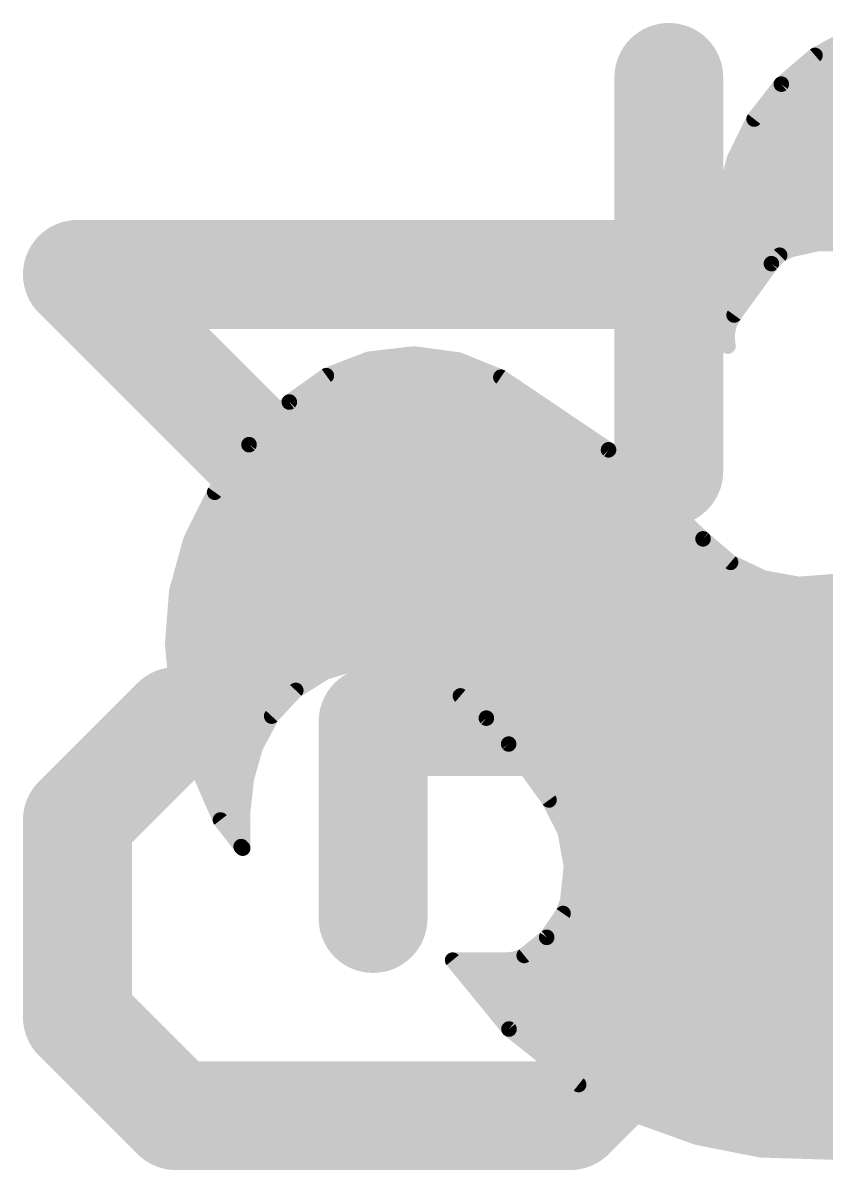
# Model space of a CAD drawing. Extents: x -3.8 to 12.8, y -11.4 to 17.9.
# Drawn here: x 7.111 to 8.423, y 5.728 to 7.602 of the extents above; entities that cross this region are included whole.
import ezdxf

# ---------------------------------------------------------------- set-up
doc = ezdxf.new("R2010")
doc.units = 0
doc.layers.add('21', color=41, linetype='CONTINUOUS')
doc.layers.add('22', color=40, linetype='CONTINUOUS')

msp = doc.modelspace()

# ---------------------------------------------------------------- linework, layer by layer
at = {"layer": '21', "const_width": 0.1778}
for points in [[(8.1661, 6.8689), (8.1661, 7.5129)], [(7.5221, 6.8689), (7.2001, 7.1909)], [(7.2001, 7.1909), (8.1661, 7.1909)], [(7.3611, 6.4605), (7.2001, 6.2995)], [(8.0051, 6.4605), (7.6831, 6.4605)], [(7.6831, 6.4605), (7.6831, 6.1385)], [(8.1661, 6.2995), (8.0051, 6.4605)], [(7.2001, 6.2995), (7.2001, 5.9775)], [(8.1661, 5.9775), (8.1661, 6.2995)], [(7.2001, 5.9775), (7.3611, 5.8165)], [(8.0051, 5.8165), (8.1661, 5.9775)], [(7.3611, 5.8165), (8.0051, 5.8165)]]:
    msp.add_lwpolyline(points, dxfattribs=at)
at = {"layer": '21', "const_width": 0.0889}
for points in [[(8.2105, 7.5129, 1), (8.1217, 7.5129)], [(7.2315, 7.2224, 1), (7.1686, 7.1595)], [(7.2001, 7.2354, 1), (7.2001, 7.1465)], [(8.1661, 7.1465, 1), (8.1661, 7.2354)], [(7.4907, 6.8375, 1), (7.5535, 6.9003)], [(8.1217, 6.8689, 1), (8.2105, 6.8689)], [(7.3925, 6.429, 1), (7.3297, 6.4919)], [(7.7275, 6.4605, 1), (7.6386, 6.4605)], [(7.6831, 6.5049, 1), (7.6831, 6.416)], [(8.0365, 6.4919, 1), (7.9737, 6.429)], [(8.0051, 6.416, 1), (8.0051, 6.5049)], [(7.2445, 6.2995, 1), (7.1556, 6.2995)], [(7.1686, 6.3309, 1), (7.2315, 6.268)], [(8.2105, 6.2995, 1), (8.1217, 6.2995)], [(8.1347, 6.268, 1), (8.1975, 6.3309)], [(7.6386, 6.1385, 1), (7.7275, 6.1385)], [(7.2315, 6.0089, 1), (7.1686, 5.946)], [(8.1975, 5.946, 1), (8.1347, 6.0089)], [(7.1556, 5.9775, 1), (7.2445, 5.9775)], [(8.1217, 5.9775, 1), (8.2105, 5.9775)], [(7.3611, 5.8609, 1), (7.3611, 5.772)], [(8.0051, 5.772, 1), (8.0051, 5.8609)], [(7.3297, 5.785, 1), (7.3925, 5.8479)], [(7.9737, 5.8479, 1), (8.0365, 5.785)]]:
    msp.add_lwpolyline(points, format="xyb", dxfattribs=at)
at = {"layer": '22', "const_width": 0.0254}
for points in [[(8.4049, 7.5488), (8.4781, 7.5889)], [(8.3499, 7.5018), (8.4049, 7.5488)], [(8.399, 7.5438), (10.0719, 7.5438)], [(8.3693, 7.5184), (10.0433, 7.5184)], [(8.3055, 7.4448), (8.3499, 7.5018)], [(8.343, 7.493), (10.0147, 7.493)], [(8.3232, 7.4676), (9.9861, 7.4676)], [(8.2734, 7.38), (8.3055, 7.4448)], [(8.3042, 7.4422), (9.9575, 7.4422)], [(8.2916, 7.4168), (9.929, 7.4168)], [(8.279, 7.3914), (9.9004, 7.3914)], [(8.255, 7.3101), (8.2734, 7.38)], [(8.2697, 7.366), (9.8718, 7.366)], [(8.263, 7.3406), (9.8432, 7.3406)], [(8.2477, 7.2161), (8.255, 7.3101)], [(8.2563, 7.3152), (9.8146, 7.3152)], [(8.2534, 7.2898), (9.786, 7.2898)], [(8.2514, 7.2644), (9.7575, 7.2644)], [(8.4087, 7.2412), (8.3642, 7.2313)], [(8.4543, 7.2412), (8.4087, 7.2412)], [(8.2494, 7.239), (8.3987, 7.239)], [(8.3471, 7.2223), (8.3337, 7.2085)], [(8.3642, 7.2313), (8.3471, 7.2223)], [(8.255, 7.1221), (8.2477, 7.2161)], [(8.2478, 7.2136), (8.3387, 7.2136)], [(8.3337, 7.2085), (8.2728, 7.1246)], [(8.2498, 7.1882), (8.319, 7.1882)], [(8.2518, 7.1628), (8.3005, 7.1628)], [(8.2538, 7.1374), (8.2821, 7.1374)], [(8.2626, 7.0738), (8.255, 7.1221)], [(8.2566, 7.112), (8.266, 7.112)], [(8.2728, 7.1246), (8.2644, 7.1089)], [(8.2644, 7.1089), (8.2609, 7.0915)], [(8.2609, 7.0915), (8.2626, 7.0738)], [(8.2606, 7.0866), (8.2614, 7.0866)], [(7.6759, 7.0523), (7.7496, 7.0609)], [(7.7496, 7.0609), (7.8231, 7.051)], [(7.6067, 7.0255), (7.6759, 7.0523)], [(7.6332, 7.0358), (7.8603, 7.0358)], [(7.8231, 7.051), (7.8918, 7.023)], [(7.5463, 6.9824), (7.6067, 7.0255)], [(7.8918, 7.023), (8.0676, 6.9044)], [(7.5855, 7.0104), (7.9105, 7.0104)], [(7.4804, 6.9128), (7.5463, 6.9824)], [(7.5499, 6.985), (7.9481, 6.985)], [(7.5247, 6.9596), (7.9858, 6.9596)], [(7.5007, 6.9342), (8.0234, 6.9342)], [(7.4244, 6.8351), (7.4804, 6.9128)], [(7.4775, 6.9088), (8.0611, 6.9088)], [(8.0676, 6.9044), (8.222, 6.7589)], [(7.4592, 6.8834), (8.0899, 6.8834)], [(7.4409, 6.858), (8.1168, 6.858)], [(7.3856, 6.7571), (7.4244, 6.8351)], [(7.4232, 6.8326), (8.1438, 6.8326)], [(7.4105, 6.8072), (8.1707, 6.8072)], [(7.3979, 6.7818), (8.1977, 6.7818)], [(7.3624, 6.6731), (7.3856, 6.7571)], [(7.3854, 6.7564), (8.2249, 6.7564)], [(8.222, 6.7589), (8.2669, 6.7206)], [(7.3784, 6.731), (8.2547, 6.731)], [(8.2669, 6.7206), (8.3202, 6.6951)], [(7.3714, 6.7056), (8.2983, 6.7056)], [(7.3644, 6.6802), (9.4488, 6.6802)], [(8.3202, 6.6951), (8.3783, 6.6844)], [(8.3783, 6.6844), (8.4372, 6.689)], [(7.3558, 6.5862), (7.3624, 6.6731)], [(7.361, 6.6548), (9.4488, 6.6548)], [(7.3591, 6.6294), (9.4479, 6.6294)], [(7.3572, 6.604), (9.4456, 6.604)], [(7.3643, 6.4962), (7.3558, 6.5862)], [(7.3565, 6.5786), (9.4433, 6.5786)], [(7.3589, 6.5532), (7.644, 6.5532)], [(7.6606, 6.5582), (7.6056, 6.5416)], [(7.694, 6.5596), (7.6606, 6.5582)], [(7.7267, 6.5531), (7.694, 6.5596)], [(7.7262, 6.5532), (9.441, 6.5532)], [(7.7782, 6.5316), (7.7267, 6.5531)], [(7.6056, 6.5416), (7.5567, 6.5113)], [(7.8257, 6.5023), (7.7782, 6.5316)], [(7.3613, 6.5278), (7.5833, 6.5278)], [(7.5567, 6.5113), (7.5175, 6.4693)], [(7.7844, 6.5278), (9.4386, 6.5278)], [(7.3638, 6.5024), (7.5484, 6.5024)], [(7.3863, 6.4084), (7.3643, 6.4962)], [(7.8255, 6.5024), (9.4362, 6.5024)], [(7.8681, 6.466), (7.8257, 6.5023)], [(7.3691, 6.477), (7.5247, 6.477)], [(7.8552, 6.477), (9.4291, 6.477)], [(7.5175, 6.4693), (7.4905, 6.4185)], [(7.9045, 6.4236), (7.8681, 6.466)], [(7.3755, 6.4516), (7.5081, 6.4516)], [(7.8804, 6.4516), (9.422, 6.4516)], [(7.3819, 6.4262), (7.4946, 6.4262)], [(7.4905, 6.4185), (7.476, 6.3673)], [(7.9023, 6.4262), (9.4149, 6.4262)], [(7.9705, 6.3322), (7.9045, 6.4236)], [(7.3965, 6.3855), (7.3863, 6.4084)], [(7.3897, 6.4008), (7.4855, 6.4008)], [(7.921, 6.4008), (9.4078, 6.4008)], [(7.4117, 6.3499), (7.3965, 6.3855)], [(7.4008, 6.3754), (7.4783, 6.3754)], [(7.476, 6.3673), (7.4701, 6.3144)], [(7.9393, 6.3754), (9.4007, 6.3754)], [(7.4117, 6.35), (7.4741, 6.35)], [(7.4338, 6.2995), (7.4117, 6.3499)], [(7.9576, 6.35), (9.3892, 6.35)], [(7.4228, 6.3246), (7.4712, 6.3246)], [(7.9967, 6.2809), (7.9705, 6.3322)], [(7.9744, 6.3246), (9.3768, 6.3246)], [(7.4701, 6.3144), (7.4701, 6.2534)], [(7.4676, 6.256), (7.4338, 6.2995)], [(7.434, 6.2992), (7.4701, 6.2992)], [(7.9874, 6.2992), (9.3644, 6.2992)], [(7.4538, 6.2738), (7.4701, 6.2738)], [(8.0071, 6.2243), (7.9967, 6.2809)], [(7.998, 6.2738), (9.352, 6.2738)], [(7.4701, 6.2535), (7.4676, 6.256)], [(7.4701, 6.2534), (7.4701, 6.2535)], [(8.0027, 6.2484), (9.3397, 6.2484)], [(8.001, 6.1671), (8.0071, 6.2243)], [(8.007, 6.223), (9.3217, 6.223)], [(8.0043, 6.1976), (9.3038, 6.1976)], [(7.9934, 6.1467), (8.001, 6.1671)], [(8.0015, 6.1722), (9.2859, 6.1722)], [(7.9666, 6.1078), (7.9934, 6.1467)], [(7.9934, 6.1468), (9.2679, 6.1468)], [(7.976, 6.1214), (9.2474, 6.1214)], [(7.9299, 6.0782), (7.9666, 6.1078)], [(7.952, 6.096), (9.2234, 6.096)], [(7.9051, 5.9579), (7.813, 6.0705)], [(7.813, 6.0705), (7.9019, 6.0705)], [(7.9019, 6.0705), (7.9164, 6.0725)], [(7.9026, 6.0706), (9.1995, 6.0706)], [(7.9164, 6.0725), (7.9299, 6.0782)], [(7.8337, 6.0452), (9.1756, 6.0452)], [(7.8545, 6.0198), (9.1486, 6.0198)], [(7.8753, 5.9944), (9.1168, 5.9944)], [(7.896, 5.969), (9.085, 5.969)], [(8.0188, 5.8673), (7.9051, 5.9579)], [(7.9231, 5.9436), (9.0533, 5.9436)], [(7.9549, 5.9182), (9.0095, 5.9182)], [(7.9868, 5.8928), (8.9644, 5.8928)], [(8.0187, 5.8674), (8.9193, 5.8674)], [(8.1122, 5.8172), (8.0188, 5.8673)], [(8.0659, 5.842), (8.8694, 5.842)], [(8.212, 5.7814), (8.1122, 5.8172)], [(8.1138, 5.8166), (8.7956, 5.8166)], [(8.1846, 5.7912), (8.7218, 5.7912)], [(8.316, 5.7607), (8.212, 5.7814)], [(8.2903, 5.7658), (8.5824, 5.7658)], [(8.5088, 5.7547), (8.316, 5.7607)]]:
    msp.add_lwpolyline(points, dxfattribs=at)
at = {"layer": '22', "const_width": 0.0127}
for points in [[(8.399, 7.5502, 1), (8.399, 7.5374)], [(8.4018, 7.5544, 1), (8.408, 7.5432)], [(8.409, 7.544, 1), (8.4008, 7.5536)], [(8.3693, 7.5248, 1), (8.3693, 7.5121)], [(8.343, 7.4994, 1), (8.343, 7.4867)], [(8.3458, 7.5067, 1), (8.354, 7.497)], [(8.3549, 7.4979, 1), (8.3449, 7.5057)], [(8.3232, 7.474, 1), (8.3232, 7.4612)], [(8.3042, 7.4486, 1), (8.3042, 7.4359)], [(8.3005, 7.4487, 1), (8.3105, 7.4409)], [(8.3112, 7.442, 1), (8.2998, 7.4476)], [(8.2916, 7.4232, 1), (8.2916, 7.4104)], [(8.279, 7.3978, 1), (8.279, 7.385)], [(8.2677, 7.3828, 1), (8.2791, 7.3772)], [(8.2796, 7.3784, 1), (8.2673, 7.3816)], [(8.2697, 7.3724, 1), (8.2697, 7.3597)], [(8.263, 7.347, 1), (8.263, 7.3342)], [(8.2613, 7.3096, 1), (8.2487, 7.3106)], [(8.2489, 7.3117, 1), (8.2611, 7.3085)], [(8.2563, 7.3216, 1), (8.2563, 7.3088)], [(8.2534, 7.2962, 1), (8.2534, 7.2835)], [(8.2514, 7.2708, 1), (8.2514, 7.258)], [(8.4087, 7.2476, 1), (8.4087, 7.2349)], [(8.4101, 7.235, 1), (8.4073, 7.2474)], [(8.2494, 7.2454, 1), (8.2494, 7.2327)], [(8.3517, 7.2179, 1), (8.3426, 7.2267)], [(8.3628, 7.2375, 1), (8.3656, 7.2251)], [(8.3672, 7.2257, 1), (8.3612, 7.2369)], [(8.3987, 7.2327, 1), (8.3987, 7.2454)], [(8.254, 7.2166, 1), (8.2413, 7.2156)], [(8.2413, 7.2166, 1), (8.254, 7.2156)], [(8.2478, 7.22, 1), (8.2478, 7.2073)], [(8.3292, 7.2129, 1), (8.3382, 7.2041)], [(8.3388, 7.2048, 1), (8.3286, 7.2122)], [(8.3387, 7.2073, 1), (8.3387, 7.22)], [(8.3442, 7.2279, 1), (8.3501, 7.2167)], [(8.2498, 7.1946, 1), (8.2498, 7.1818)], [(8.319, 7.1818, 1), (8.319, 7.1946)], [(8.2518, 7.1692, 1), (8.2518, 7.1565)], [(8.3005, 7.1565, 1), (8.3005, 7.1692)], [(8.2538, 7.1438, 1), (8.2538, 7.1311)], [(8.2821, 7.1311, 1), (8.2821, 7.1438)], [(8.2613, 7.1231, 1), (8.2487, 7.1211)], [(8.2487, 7.1216, 1), (8.2613, 7.1226)], [(8.2566, 7.1184, 1), (8.2566, 7.1056)], [(8.266, 7.1056, 1), (8.266, 7.1184)], [(8.2677, 7.1283, 1), (8.2779, 7.1209)], [(8.2784, 7.1216, 1), (8.2672, 7.1276)], [(8.2672, 7.0921, 1), (8.2546, 7.0909)], [(8.2588, 7.1119, 1), (8.27, 7.1059)], [(8.2706, 7.1077, 1), (8.2582, 7.1102)], [(8.2606, 7.093, 1), (8.2606, 7.0803)], [(8.2547, 7.0928, 1), (8.2671, 7.0902)], [(8.2614, 7.0803, 1), (8.2614, 7.093)], [(7.7504, 7.0672, 1), (7.7487, 7.0546)], [(7.7503, 7.0546, 1), (7.7488, 7.0672)], [(8.2563, 7.0728, 1), (8.2689, 7.0748)], [(8.2563, 7.0732, 1), (8.2689, 7.0744)], [(7.6332, 7.0422, 1), (7.6332, 7.0294)], [(7.6751, 7.0586, 1), (7.6766, 7.046)], [(7.6782, 7.0463, 1), (7.6736, 7.0582)], [(7.8255, 7.0568, 1), (7.8207, 7.0451)], [(7.8222, 7.0447, 1), (7.8239, 7.0573)], [(7.8603, 7.0294, 1), (7.8603, 7.0422)], [(7.6044, 7.0315, 1), (7.609, 7.0196)], [(7.6104, 7.0204, 1), (7.603, 7.0307)], [(7.8954, 7.0283, 1), (7.8882, 7.0177)], [(7.8894, 7.0171, 1), (7.8942, 7.0289)], [(7.5855, 7.0168, 1), (7.5855, 7.0041)], [(7.9105, 7.0041, 1), (7.9105, 7.0168)], [(7.5426, 6.9876, 1), (7.55, 6.9772)], [(7.5509, 6.978, 1), (7.5417, 6.9868)], [(7.5499, 6.9914, 1), (7.5499, 6.9787)], [(7.9481, 6.9787, 1), (7.9481, 6.9914)], [(7.5247, 6.966, 1), (7.5247, 6.9532)], [(7.9858, 6.9532, 1), (7.9858, 6.966)], [(7.5007, 6.9406, 1), (7.5007, 6.9279)], [(8.0234, 6.9279, 1), (8.0234, 6.9406)], [(7.4775, 6.9152, 1), (7.4775, 6.9024)], [(7.4758, 6.9172, 1), (7.4851, 6.9084)], [(7.4856, 6.9091, 1), (7.4753, 6.9165)], [(8.0611, 6.9024, 1), (8.0611, 6.9152)], [(8.072, 6.909, 1), (8.0633, 6.8998)], [(8.0641, 6.8991, 1), (8.0712, 6.9096)], [(7.4592, 6.8898, 1), (7.4592, 6.877)], [(8.0899, 6.877, 1), (8.0899, 6.8898)], [(7.4409, 6.8644, 1), (7.4409, 6.8517)], [(8.1168, 6.8517, 1), (8.1168, 6.8644)], [(7.4232, 6.839, 1), (7.4232, 6.8262)], [(7.4192, 6.8388, 1), (7.4296, 6.8314)], [(7.4301, 6.8323, 1), (7.4187, 6.8379)], [(8.1438, 6.8262, 1), (8.1438, 6.839)], [(7.4105, 6.8136, 1), (7.4105, 6.8008)], [(8.1707, 6.8008, 1), (8.1707, 6.8136)], [(7.3979, 6.7882, 1), (7.3979, 6.7755)], [(8.1977, 6.7755, 1), (8.1977, 6.7882)], [(7.3854, 6.7628, 1), (7.3854, 6.75)], [(7.3799, 6.7599, 1), (7.3913, 6.7543)], [(7.3917, 6.7554, 1), (7.3795, 6.7588)], [(8.2261, 6.7637, 1), (8.2179, 6.7541)], [(8.2176, 6.7543, 1), (8.2264, 6.7635)], [(8.2249, 6.75, 1), (8.2249, 6.7628)], [(7.3784, 6.7374, 1), (7.3784, 6.7247)], [(8.2547, 6.7247, 1), (8.2547, 6.7374)], [(8.2697, 6.7263, 1), (8.2642, 6.7148)], [(8.2628, 6.7157, 1), (8.2711, 6.7254)], [(7.3714, 6.712, 1), (7.3714, 6.6993)], [(8.2983, 6.6993, 1), (8.2983, 6.712)], [(7.3644, 6.6866, 1), (7.3644, 6.6738)], [(8.3214, 6.7014, 1), (8.3191, 6.6889)], [(8.3175, 6.6894, 1), (8.323, 6.7009)], [(8.3778, 6.6907, 1), (8.3788, 6.678)], [(8.3772, 6.6781, 1), (8.3795, 6.6906)], [(7.3688, 6.6726, 1), (7.3561, 6.6736)], [(7.3563, 6.6748, 1), (7.3685, 6.6714)], [(7.361, 6.6612, 1), (7.361, 6.6485)], [(7.3591, 6.6358, 1), (7.3591, 6.6231)], [(7.3572, 6.6104, 1), (7.3572, 6.5976)], [(7.3621, 6.5868, 1), (7.3495, 6.5856)], [(7.3495, 6.5867, 1), (7.3621, 6.5857)], [(7.3565, 6.585, 1), (7.3565, 6.5723)], [(7.3589, 6.5596, 1), (7.3589, 6.5469)], [(7.644, 6.5469, 1), (7.644, 6.5596)], [(7.6603, 6.5645, 1), (7.6609, 6.5519)], [(7.6624, 6.5521, 1), (7.6588, 6.5643)], [(7.6952, 6.5658, 1), (7.6927, 6.5534)], [(7.6942, 6.5533, 1), (7.6937, 6.566)], [(7.7262, 6.5596, 1), (7.7262, 6.5469)], [(7.7291, 6.559, 1), (7.7243, 6.5472)], [(7.7255, 6.5469, 1), (7.7279, 6.5593)], [(7.6037, 6.5477, 1), (7.6074, 6.5355)], [(7.6089, 6.5362, 1), (7.6022, 6.547)], [(7.7815, 6.537, 1), (7.7749, 6.5262)], [(7.7758, 6.5258, 1), (7.7807, 6.5375)], [(7.3613, 6.5342, 1), (7.3613, 6.5214)], [(7.5534, 6.5167, 1), (7.5601, 6.5059)], [(7.5614, 6.5069, 1), (7.5521, 6.5156)], [(7.5833, 6.5214, 1), (7.5833, 6.5342)], [(7.7844, 6.5342, 1), (7.7844, 6.5214)], [(7.3638, 6.5088, 1), (7.3638, 6.4961)], [(7.3705, 6.4977, 1), (7.3582, 6.4946)], [(7.5484, 6.4961, 1), (7.5484, 6.5088)], [(7.8255, 6.5088, 1), (7.8255, 6.4961)], [(7.8298, 6.5071, 1), (7.8216, 6.4975)], [(7.8224, 6.4969, 1), (7.829, 6.5077)], [(7.358, 6.4955, 1), (7.3707, 6.4968)], [(7.3691, 6.4834, 1), (7.3691, 6.4707)], [(7.5247, 6.4707, 1), (7.5247, 6.4834)], [(7.8552, 6.4834, 1), (7.8552, 6.4707)], [(7.5128, 6.4736, 1), (7.5221, 6.4649)], [(7.5231, 6.4663, 1), (7.5119, 6.4722)], [(7.8729, 6.4701, 1), (7.8633, 6.4618)], [(7.864, 6.4611, 1), (7.8722, 6.4708)], [(7.3755, 6.458, 1), (7.3755, 6.4452)], [(7.5081, 6.4452, 1), (7.5081, 6.458)], [(7.8804, 6.458, 1), (7.8804, 6.4452)], [(7.3819, 6.4326, 1), (7.3819, 6.4199)], [(7.4966, 6.4168, 1), (7.4844, 6.4202)], [(7.4946, 6.4199, 1), (7.4946, 6.4326)], [(7.9023, 6.4326, 1), (7.9023, 6.4199)], [(7.9096, 6.4273, 1), (7.8994, 6.4199)], [(7.8997, 6.4195, 1), (7.9093, 6.4277)], [(7.3921, 6.411, 1), (7.3805, 6.4058)], [(7.3801, 6.4069, 1), (7.3925, 6.4099)], [(7.3897, 6.4072, 1), (7.3897, 6.3944)], [(7.4849, 6.4215, 1), (7.4961, 6.4155)], [(7.4855, 6.3944, 1), (7.4855, 6.4072)], [(7.921, 6.4072, 1), (7.921, 6.3944)], [(7.4023, 6.388, 1), (7.3907, 6.383)], [(7.3907, 6.3829, 1), (7.4023, 6.3881)], [(7.4008, 6.3818, 1), (7.4008, 6.369)], [(7.4823, 6.3666, 1), (7.4697, 6.368)], [(7.4699, 6.369, 1), (7.4821, 6.3656)], [(7.4783, 6.369, 1), (7.4783, 6.3818)], [(7.9393, 6.3818, 1), (7.9393, 6.369)], [(7.4117, 6.3564, 1), (7.4117, 6.3437)], [(7.4175, 6.3524, 1), (7.4059, 6.3474)], [(7.4059, 6.3474, 1), (7.4175, 6.3524)], [(7.4741, 6.3437, 1), (7.4741, 6.3564)], [(7.9576, 6.3564, 1), (7.9576, 6.3437)], [(7.4228, 6.331, 1), (7.4228, 6.3182)], [(7.4712, 6.3182, 1), (7.4712, 6.331)], [(7.9762, 6.3351, 1), (7.9648, 6.3293)], [(7.9654, 6.3285, 1), (7.9756, 6.3359)], [(7.9744, 6.331, 1), (7.9744, 6.3182)], [(7.4638, 6.3151, 1), (7.4764, 6.3137)], [(7.4765, 6.3144, 1), (7.4638, 6.3144)], [(7.4388, 6.3034, 1), (7.4288, 6.2956)], [(7.434, 6.3056, 1), (7.434, 6.2928)], [(7.428, 6.2969, 1), (7.4396, 6.302)], [(7.4701, 6.2928, 1), (7.4701, 6.3056)], [(7.9874, 6.3056, 1), (7.9874, 6.2928)], [(7.4538, 6.2802, 1), (7.4538, 6.2675)], [(7.4701, 6.2675, 1), (7.4701, 6.2802)], [(8.0029, 6.2821, 1), (7.9904, 6.2798)], [(7.991, 6.278, 1), (8.0023, 6.2838)], [(7.998, 6.2802, 1), (7.998, 6.2675)], [(7.4721, 6.2605, 1), (7.4631, 6.2515)], [(7.4626, 6.2521, 1), (7.4726, 6.2599)], [(7.4765, 6.2535, 1), (7.4638, 6.2535)], [(7.4656, 6.249, 1), (7.4746, 6.258)], [(8.0027, 6.2548, 1), (8.0027, 6.242)], [(7.4638, 6.2534, 1), (7.4765, 6.2534)], [(7.4638, 6.2534, 1), (7.4765, 6.2534)], [(8.007, 6.2294, 1), (8.007, 6.2166)], [(8.0135, 6.2237, 1), (8.0008, 6.225)], [(8.0009, 6.2232, 1), (8.0134, 6.2255)], [(8.0043, 6.204, 1), (8.0043, 6.1913)], [(7.9947, 6.1678, 1), (8.0073, 6.1664)], [(8.007, 6.1649, 1), (7.995, 6.1693)], [(8.0015, 6.1786, 1), (8.0015, 6.1658)], [(7.9934, 6.1532, 1), (7.9934, 6.1405)], [(7.9874, 6.1489, 1), (7.9994, 6.1445)], [(7.9986, 6.1431, 1), (7.9882, 6.1503)], [(7.976, 6.1278, 1), (7.976, 6.1151)], [(7.9614, 6.1114, 1), (7.9719, 6.1042)], [(7.9706, 6.1029, 1), (7.9626, 6.1128)], [(7.952, 6.1024, 1), (7.952, 6.0896)], [(7.813, 6.0769, 1), (7.813, 6.0641)], [(7.8179, 6.0745, 1), (7.8081, 6.0665)], [(7.901, 6.0768, 1), (7.9028, 6.0642)], [(7.9026, 6.077, 1), (7.9026, 6.0643)], [(7.9019, 6.0641, 1), (7.9019, 6.0769)], [(7.9139, 6.0783, 1), (7.9189, 6.0666)], [(7.9173, 6.0662, 1), (7.9156, 6.0788)], [(7.9259, 6.0831, 1), (7.9339, 6.0733)], [(7.9324, 6.0724, 1), (7.9274, 6.084)], [(7.8337, 6.0516, 1), (7.8337, 6.0389)], [(7.8545, 6.0262, 1), (7.8545, 6.0134)], [(7.8753, 6.0008, 1), (7.8753, 5.9881)], [(7.896, 5.9754, 1), (7.896, 5.9627)], [(7.909, 5.9629, 1), (7.9011, 5.953)], [(7.9002, 5.9539, 1), (7.91, 5.962)], [(7.9231, 5.95, 1), (7.9231, 5.9372)], [(7.9549, 5.9246, 1), (7.9549, 5.9119)], [(7.9868, 5.8992, 1), (7.9868, 5.8864)], [(8.0187, 5.8738, 1), (8.0187, 5.861)], [(8.0218, 5.8729, 1), (8.0158, 5.8617)], [(8.0148, 5.8623, 1), (8.0228, 5.8723)], [(8.0659, 5.8484, 1), (8.0659, 5.8357)], [(8.1144, 5.8231, 1), (8.1101, 5.8112)], [(8.1138, 5.823, 1), (8.1138, 5.8102)], [(8.1092, 5.8116, 1), (8.1152, 5.8228)], [(8.1846, 5.7976, 1), (8.1846, 5.7848)], [(8.2133, 5.7876, 1), (8.2108, 5.7751)], [(8.2099, 5.7754, 1), (8.2142, 5.7873)], [(8.2903, 5.7722, 1), (8.2903, 5.7595)], [(8.3162, 5.767, 1), (8.3158, 5.7544)], [(8.3148, 5.7545, 1), (8.3172, 5.7669)]]:
    msp.add_lwpolyline(points, format="xyb", dxfattribs=at)

doc.saveas('drawing.dxf')
